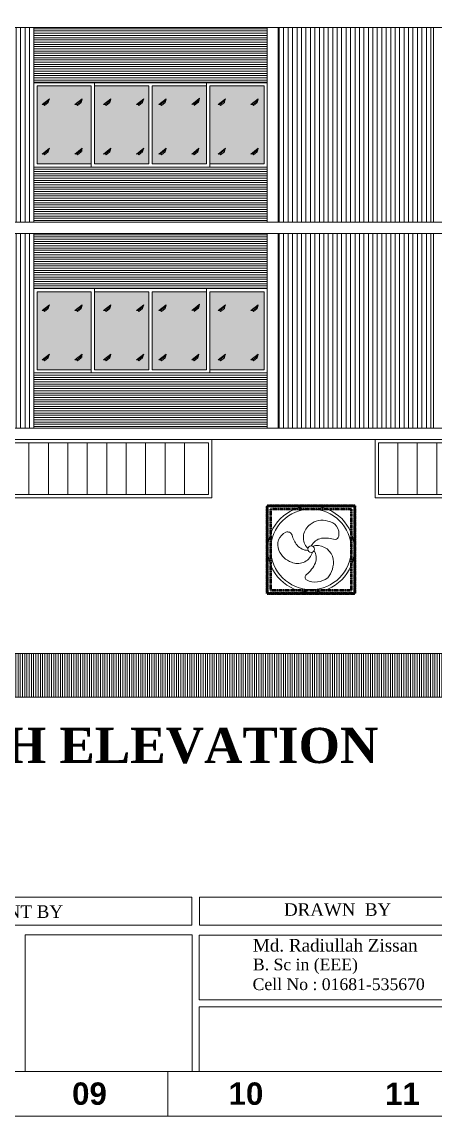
# Model space of a CAD drawing. Header units: inches. Extents: x -250485 to 735580, y -140410 to 288049.
# Drawn here: x 54892 to 55147, y 20940 to 21615 of the extents above; entities that cross this region are included whole.
import ezdxf

# ---------------------------------------------------------------- set-up
doc = ezdxf.new("R2010")
doc.units = ezdxf.units.IN
doc.header["$MEASUREMENT"] = 0
doc.linetypes.add('BORDER2', pattern=[0.875, 0.25, -0.125, 0.25, -0.125, 0, -0.125])
doc.layers.get('0').update_dxf_attribs({"lineweight": 0})
for name, color, linetype, lineweight in [('DIM_WORKING', 7, 'Continuous', 0), ('FIX', 251, 'Continuous', 0), ('Inline', 7, 'Continuous', 0), ('Layer1', 134, 'Continuous', 0), ('Line.1', 36, 'Continuous', 0), ('MAN', 215, 'Continuous', 0), ('Outline', 7, 'Continuous', 0), ('Rack', 160, 'BORDER2', 0), ('Scale', 7, 'Continuous', 0), ('Scale_Text', 7, 'Continuous', 0), ('St_Rod-Dim', 190, 'Continuous', 0), ('TEXT_TITLEBOX', 7, 'Continuous', 13), ('Titelblk', 7, 'Continuous', 25), ('TITLE', 7, 'Continuous', 20), ('Win', 5, 'Continuous', 0), ('window', 140, 'Continuous', 0)]:
    doc.layers.add(name, color=color, linetype=linetype, lineweight=lineweight)
doc.styles.add('SHT-TEXT-1', font='times.ttf', dxfattribs={"height": 12})
doc.styles.get("Standard").update_dxf_attribs({"font": 'arialbd.ttf', "height": 24})
pattern_1 = [(0, (46573.8017, 18050.0382), (4e-16, 1.375), [])]
pattern_2 = [(270, (44301.1029, 24567.6577), (2.75, -7e-16), [])]
pattern_3 = [(0, (46573.8017, 18177.0382), (4e-16, 1.375), [])]

# ---------------------------------------------------------------- blocks, each defined once
blk = doc.blocks.new('g8')
at = {"layer": 'Rack', "lineweight": 50}
for p, q in [((-2237.15, -159.93), (-2182.83, -159.93)), ((-2183.15, -159.93), (-2237.15, -159.93)), ((-2237.15, -159.93), (-2237.15, -213.93)), ((-2237.15, -159.93), (-2183.15, -159.93)), ((-2237.15, -213.93), (-2237.15, -159.93)), ((-2185.15, -161.93), (-2235.15, -161.93)), ((-2235.15, -161.93), (-2235.15, -211.93)), ((-2185.15, -211.93), (-2185.15, -161.93)), ((-2183.15, -213.93), (-2183.15, -159.93)), ((-2183.15, -159.93), (-2183.15, -213.93)), ((-2237.15, -213.93), (-2183.15, -213.93)), ((-2183.15, -213.93), (-2237.15, -213.93)), ((-2235.15, -211.93), (-2185.15, -211.93))]:
    blk.add_line(p, q, dxfattribs=at)
at = {"layer": 'St_Rod-Dim'}
blk.add_circle((-2210.15, -186.63), 2.02, dxfattribs=at)
for centre, radius, start, end in [((-2203.43, -179.61), 10.97, 70.7391, 131.65081), ((-2205.02, -179.42), 9.83, 125.45733, 215.86411), ((-2200.81, -177.04), 7.85, 348.20588, 82.73372), ((-2222.33, -183.81), 8.37, 113.89653, 204.41673), ((-2224.59, -178.77), 2.84, 17.31439, 113.28367), ((-2204.7, -173.24), 17.81, 195.23483, 218.03396), ((-2202.02, -188.79), 9.06, 100.74847, 152.54319), ((-2201.62, -205.54), 25.74, 75.72027, 94.65583), ((-2195.41, -178.28), 2.32, 273.61749, 350.81204), ((-2218.33, -182.76), 12.47, 201.21481, 251.62959), ((-2211.86, -178.3), 9.06, 220.74847, 268.97354), ((-2223.6, -197.06), 15.93, 43.69926, 48.22003), ((-2213.52, -187.08), 4.53, 327.67715, 343.07376), ((-2206.3, -190.13), 5.87, 101.26979, 117.92253), ((-2216.03, -192.07), 9.06, 340.74847, 31.19176), ((-2206.54, -194.55), 10.22, 9.73521, 95.06303), ((-2218.4, -186.05), 9.37, 245.71292, 338.35315), ((-2225.17, -187.27), 19.34, 309.05993, 336.23344), ((-2211.55, -194.62), 15.19, 320.24426, 6.80133), ((-2211.73, -203.94), 2.07, 127.27682, 232.90318), ((-2207.47, -194.06), 12.78, 244.47868, 306.47052)]:
    blk.add_arc(centre, radius, start, end, dxfattribs=at)
at = {"layer": 'Win'}
for radius in [26.7, 24.85]:
    blk.add_circle((-2210.15, -186.63), radius, dxfattribs=at)
blk = doc.blocks.new('PAGE')
at = {"layer": 'Inline', "color": 252, "lineweight": 15}
blk.add_lwpolyline([(178051640.63, 22656441.11), (178051640.63, 22657235.79), (178050505.36, 22657235.79), (178050505.36, 22656441.11)], close=True, dxfattribs=at)
at = {"layer": 'Outline', "color": 252, "lineweight": 15}
blk.add_line((178050483.42, 22656424.24), (178051662.57, 22656424.24), dxfattribs=at)
at = {"layer": 'Scale', "color": 252, "lineweight": 9}
blk.add_line((178051014, 22656424.24), (178051014, 22656441.11), dxfattribs=at)
at = {"layer": 'Scale_Text', "color": 252, "lineweight": 13, "char_height": 8.435, "width": 2.5102, "attachment_point": 5}
for s, insert in [('09', (178050984.5, 22656432.67)), ('10', (178051043.5, 22656432.67)), ('11', (178051102.49, 22656432.67))]:
    blk.add_mtext(s, dxfattribs=dict(at, insert=insert))
blk = doc.blocks.new('Title')
at = {"layer": 'Titelblk', "color": 3, "linetype": 'Continuous', "lineweight": 0, "xscale": 3.014611567961765, "yscale": 3.014611567959946, "zscale": 3.014611567966516}
blk.add_blockref('PAGE', (-536855255.8, -68388224), dxfattribs=at)

msp = doc.modelspace()

# ---------------------------------------------------------------- hatches: boundary and pattern name
at = {"layer": 'DIM_WORKING', "ltscale": 30}
h = msp.add_hatch(color=256, dxfattribs=at)
h.set_gradient(color1=(191, 203, 212), one_color=1, tint=1, name='CURVED')
h.paths.add_polyline_path([(54935, 21575.15), (54901.5, 21575.15), (54901.5, 21527.15), (54935, 21527.15)])
h.paths.add_polyline_path([(54924.9, 21563.61), (54929.38, 21567.27), (54929.14, 21566.1), (54928.74, 21564.87), (54926.45, 21563.07), (54926, 21563.63)], flags=16)
h.paths.add_polyline_path([(54908.47, 21564.87), (54906.18, 21563.07), (54905.74, 21563.63), (54904.63, 21563.61), (54909.11, 21567.27), (54908.87, 21566.1)], flags=16)
h.paths.add_polyline_path([(54929.38, 21536.83), (54929.14, 21535.66), (54929.14, 21534.74), (54928.74, 21534.43), (54926.45, 21532.63), (54926.01, 21533.2), (54924.93, 21533.2)], flags=16)
h.paths.add_polyline_path([(54909.11, 21536.83), (54908.87, 21535.66), (54908.47, 21534.43), (54906.18, 21532.63), (54905.74, 21533.19), (54904.63, 21533.17)], flags=16)
h.paths.add_polyline_path([(54937, 21527.15), (54970.5, 21527.15), (54970.5, 21575.15), (54937, 21575.15)])
h.paths.add_polyline_path([(54944.09, 21563.07), (54943.65, 21563.63), (54942.54, 21563.61), (54947.02, 21567.27), (54946.78, 21566.1), (54946.39, 21564.87)], flags=16)
h.paths.add_polyline_path([(54947.02, 21536.83), (54946.78, 21535.66), (54946.39, 21534.43), (54944.09, 21532.63), (54943.65, 21533.19), (54942.54, 21533.17)], flags=16)
h.paths.add_polyline_path([(54962.81, 21563.61), (54967.29, 21567.27), (54967.05, 21566.1), (54966.65, 21564.87), (54964.36, 21563.07), (54963.92, 21563.63)], flags=16)
h.paths.add_polyline_path([(54962.81, 21533.17), (54967.29, 21536.83), (54967.05, 21535.66), (54966.65, 21534.43), (54964.36, 21532.63), (54963.92, 21533.19)], flags=16)
h.paths.add_polyline_path([(54972.5, 21527.15), (55006, 21527.15), (55006, 21575.15), (54972.5, 21575.15)])
h.paths.add_polyline_path([(54981.12, 21536.83), (54980.87, 21535.66), (54980.48, 21534.43), (54978.18, 21532.63), (54977.74, 21533.19), (54976.63, 21533.17)], flags=16)
h.paths.add_polyline_path([(54978.18, 21563.07), (54977.74, 21563.63), (54976.63, 21563.61), (54981.12, 21567.27), (54980.87, 21566.1), (54980.48, 21564.87)], flags=16)
h.paths.add_polyline_path([(55001.16, 21565.21), (54998.86, 21563.4), (54998.45, 21563.07), (55000.74, 21564.87)], flags=16)
h.paths.add_polyline_path([(54996.9, 21533.17), (55001.38, 21536.83), (55001.14, 21535.66), (55000.74, 21534.43), (54998.45, 21532.63), (54998.01, 21533.19)], flags=16)
h.paths.add_polyline_path([(55041.5, 21575.15), (55008, 21575.15), (55008, 21527.15), (55041.5, 21527.15)])
h.paths.add_polyline_path([(55017.66, 21536.83), (55017.42, 21535.66), (55017.02, 21534.43), (55014.73, 21532.63), (55014.28, 21533.19), (55013.18, 21533.17)], flags=16)
h.paths.add_polyline_path([(55037.93, 21536.83), (55037.69, 21535.66), (55037.29, 21534.43), (55035, 21532.63), (55034.55, 21533.19), (55033.45, 21533.17)], flags=16)
h.paths.add_polyline_path([(55033.45, 21563.61), (55037.93, 21567.27), (55037.69, 21566.1), (55037.29, 21564.87), (55035, 21563.07), (55034.55, 21563.63)], flags=16)
h.paths.add_polyline_path([(55014.73, 21563.07), (55014.28, 21563.63), (55013.18, 21563.61), (55017.66, 21567.27), (55017.42, 21566.1), (55017.02, 21564.87)], flags=16)
h = msp.add_hatch(color=256, dxfattribs=at)
h.set_gradient(color1=(191, 203, 212), one_color=1, tint=1, name='CURVED')
h.paths.add_polyline_path([(54935, 21448.15), (54901.5, 21448.15), (54901.5, 21400.15), (54935, 21400.15)])
h.paths.add_polyline_path([(54924.9, 21436.61), (54929.38, 21440.27), (54929.14, 21439.1), (54928.74, 21437.87), (54926.45, 21436.07), (54926, 21436.63)], flags=16)
h.paths.add_polyline_path([(54908.47, 21437.87), (54906.18, 21436.07), (54905.74, 21436.63), (54904.63, 21436.61), (54909.11, 21440.27), (54908.87, 21439.1)], flags=16)
h.paths.add_polyline_path([(54929.38, 21409.83), (54929.14, 21408.66), (54929.14, 21407.74), (54928.74, 21407.43), (54926.45, 21405.63), (54926.01, 21406.2), (54924.93, 21406.2)], flags=16)
h.paths.add_polyline_path([(54909.11, 21409.83), (54908.87, 21408.66), (54908.47, 21407.43), (54906.18, 21405.63), (54905.74, 21406.19), (54904.63, 21406.17)], flags=16)
h.paths.add_polyline_path([(54937, 21400.15), (54970.5, 21400.15), (54970.5, 21448.15), (54937, 21448.15)])
h.paths.add_polyline_path([(54944.09, 21436.07), (54943.65, 21436.63), (54942.54, 21436.61), (54947.02, 21440.27), (54946.78, 21439.1), (54946.39, 21437.87)], flags=16)
h.paths.add_polyline_path([(54947.02, 21409.83), (54946.78, 21408.66), (54946.39, 21407.43), (54944.09, 21405.63), (54943.65, 21406.19), (54942.54, 21406.17)], flags=16)
h.paths.add_polyline_path([(54962.81, 21436.61), (54967.29, 21440.27), (54967.05, 21439.1), (54966.65, 21437.87), (54964.36, 21436.07), (54963.92, 21436.63)], flags=16)
h.paths.add_polyline_path([(54962.81, 21406.17), (54967.29, 21409.83), (54967.05, 21408.66), (54966.65, 21407.43), (54964.36, 21405.63), (54963.92, 21406.19)], flags=16)
h.paths.add_polyline_path([(54972.5, 21400.15), (55006, 21400.15), (55006, 21448.15), (54972.5, 21448.15)])
h.paths.add_polyline_path([(54981.12, 21409.83), (54980.87, 21408.66), (54980.48, 21407.43), (54978.18, 21405.63), (54977.74, 21406.19), (54976.63, 21406.17)], flags=16)
h.paths.add_polyline_path([(54978.18, 21436.07), (54977.74, 21436.63), (54976.63, 21436.61), (54981.12, 21440.27), (54980.87, 21439.1), (54980.48, 21437.87)], flags=16)
h.paths.add_polyline_path([(55001.16, 21438.21), (54998.86, 21436.4), (54998.45, 21436.07), (55000.74, 21437.87)], flags=16)
h.paths.add_polyline_path([(54996.9, 21406.17), (55001.38, 21409.83), (55001.14, 21408.66), (55000.74, 21407.43), (54998.45, 21405.63), (54998.01, 21406.19)], flags=16)
h.paths.add_polyline_path([(55041.5, 21448.15), (55008, 21448.15), (55008, 21400.15), (55041.5, 21400.15)])
h.paths.add_polyline_path([(55017.66, 21409.83), (55017.42, 21408.66), (55017.02, 21407.43), (55014.73, 21405.63), (55014.28, 21406.19), (55013.18, 21406.17)], flags=16)
h.paths.add_polyline_path([(55037.93, 21409.83), (55037.69, 21408.66), (55037.29, 21407.43), (55035, 21405.63), (55034.55, 21406.19), (55033.45, 21406.17)], flags=16)
h.paths.add_polyline_path([(55033.45, 21436.61), (55037.93, 21440.27), (55037.69, 21439.1), (55037.29, 21437.87), (55035, 21436.07), (55034.55, 21436.63)], flags=16)
h.paths.add_polyline_path([(55014.73, 21436.07), (55014.28, 21436.63), (55013.18, 21436.61), (55017.66, 21440.27), (55017.42, 21439.1), (55017.02, 21437.87)], flags=16)
at = {"layer": 'FIX', "ltscale": 30}
h = msp.add_hatch(dxfattribs=at)
h.set_pattern_fill('ANSI31', color=256, scale=11, angle=315, style=0)
h.set_pattern_definition(pattern_3)
h.paths.add_polyline_path([(55043.5, 21611.15), (54899.5, 21611.15), (54899.5, 21577.15), (55043.5, 21577.15)])
h = msp.add_hatch(dxfattribs=at)
h.set_pattern_fill('ANSI31', color=256, scale=11, angle=315, style=0)
h.set_pattern_definition(pattern_3)
h.paths.add_polyline_path([(55043.5, 21525.15), (54899.5, 21525.15), (54899.5, 21491.15), (55043.5, 21491.15)])
h = msp.add_hatch(dxfattribs=at)
h.set_pattern_fill('ANSI31', color=256, scale=11, angle=315, style=0)
h.set_pattern_definition(pattern_1)
h.paths.add_polyline_path([(55043.5, 21484.15), (54899.5, 21484.15), (54899.5, 21450.15), (55043.5, 21450.15)])
h = msp.add_hatch(dxfattribs=at)
h.set_pattern_fill('ANSI31', color=256, scale=11, angle=315, style=0)
h.set_pattern_definition(pattern_1)
h.paths.add_polyline_path([(55043.5, 21398.15), (54899.5, 21398.15), (54899.5, 21364.15), (55043.5, 21364.15)])
at = {"layer": 'Line.1', "ltscale": 30}
h = msp.add_hatch(dxfattribs=at)
h.set_pattern_fill('ANSI31', color=256, scale=11, angle=225, style=0)
h.set_pattern_definition([(270, (46573.8017, 18050.0382), (1.375, -3e-16), [])])
h.paths.add_polyline_path([(55818.25, 21198.15), (55750, 21225.15), (54297.75, 21225.15), (54240.78, 21198.15)])
at = {"layer": 'MAN', "ltscale": 30}
h = msp.add_hatch(dxfattribs=at)
h.set_pattern_fill('ANSI31', color=256, scale=22, angle=225, style=0)
h.set_pattern_definition(pattern_2)
h.paths.add_polyline_path([(54899.5, 21611.15), (54810.75, 21611.15), (54810.75, 21491.15), (54899.5, 21491.15)])
h = msp.add_hatch(dxfattribs=at)
h.set_pattern_fill('ANSI31', color=256, scale=22, angle=225, style=0)
h.set_pattern_definition(pattern_2)
h.paths.add_polyline_path([(55146, 21611.15), (55050.25, 21611.15), (55050.25, 21491.15), (55146, 21491.15)])
h = msp.add_hatch(dxfattribs=at)
h.set_pattern_fill('ANSI31', color=256, scale=22, angle=225, style=0)
h.set_pattern_definition(pattern_2)
h.paths.add_polyline_path([(54899.5, 21484.15), (54810.75, 21484.15), (54810.75, 21364.15), (54899.5, 21364.15)])
h = msp.add_hatch(dxfattribs=at)
h.set_pattern_fill('ANSI31', color=256, scale=22, angle=225, style=0)
h.set_pattern_definition(pattern_2)
h.paths.add_polyline_path([(55146, 21484.15), (55050.25, 21484.15), (55050.25, 21364.15), (55146, 21364.15)])

# ---------------------------------------------------------------- linework, layer by layer
at = {"layer": 'DIM_WORKING', "ltscale": 30}
for points in [[(54899.5, 21577.15), (55043.5, 21577.15), (55043.5, 21525.15), (54899.5, 21525.15)], [(54899.5, 21450.15), (55043.5, 21450.15), (55043.5, 21398.15), (54899.5, 21398.15)], [(55097.5, 21316.15), (55043.5, 21316.15), (55043.5, 21262.15), (55097.5, 21262.15)]]:
    msp.add_lwpolyline(points, close=True, dxfattribs=at)
for points in [[(54297.75, 21364.15), (55750, 21364.15)], [(54297.75, 21357.15), (55750, 21357.15)]]:
    msp.add_lwpolyline(points, dxfattribs=at)
at = {"layer": 'FIX', "ltscale": 30}
for p, q in [((54899.5, 21491.15), (54899.5, 21611.15)), ((55043.5, 21491.15), (55043.5, 21611.15)), ((55050.25, 21491.15), (55050.25, 21611.15)), ((55146, 21491.15), (55146, 21611.15)), ((54899.5, 21364.15), (54899.5, 21484.15)), ((55043.5, 21364.15), (55043.5, 21484.15)), ((55050.25, 21364.15), (55050.25, 21484.15)), ((55146, 21364.15), (55146, 21484.15))]:
    msp.add_line(p, q, dxfattribs=at)
for points in [[(54899.5, 21577.15), (55043.5, 21577.15)], [(54899.5, 21525.15), (55043.5, 21525.15)], [(54491.25, 21491.15), (55786, 21491.15)], [(54899.5, 21450.15), (55043.5, 21450.15)], [(54899.5, 21398.15), (55043.5, 21398.15)], [(54297.75, 21364.15), (55786, 21364.15)], [(54297.75, 21225.15), (55750, 21225.15)]]:
    msp.add_lwpolyline(points, dxfattribs=at)
at = {"layer": 'Layer1', "ltscale": 30}
for p, q in [((54904.63, 21563.61), (54909.11, 21567.27)), ((54905.74, 21563.64), (54908.87, 21566.1)), ((54908.87, 21566.1), (54908.47, 21564.87)), ((54909.11, 21567.27), (54908.87, 21566.1)), ((54924.9, 21563.61), (54929.38, 21567.27)), ((54924.9, 21563.61), (54929.38, 21567.27)), ((54926.01, 21563.64), (54929.14, 21566.1)), ((54926.01, 21563.64), (54929.14, 21566.1)), ((54929.14, 21566.1), (54928.74, 21564.87)), ((54929.38, 21567.27), (54929.14, 21566.1)), ((54942.54, 21563.61), (54947.02, 21567.27)), ((54942.54, 21563.61), (54947.02, 21567.27)), ((54943.66, 21563.64), (54946.78, 21566.1)), ((54943.66, 21563.64), (54946.78, 21566.1)), ((54946.78, 21566.1), (54946.39, 21564.87)), ((54947.02, 21567.27), (54946.78, 21566.1)), ((54962.81, 21563.61), (54967.29, 21567.27)), ((54962.81, 21563.61), (54967.29, 21567.27)), ((54963.92, 21563.64), (54967.05, 21566.1)), ((54963.92, 21563.64), (54967.05, 21566.1)), ((54967.05, 21566.1), (54966.65, 21564.87)), ((54967.29, 21567.27), (54967.05, 21566.1)), ((54976.63, 21563.61), (54981.12, 21567.27)), ((54976.63, 21563.61), (54981.12, 21567.27)), ((54977.75, 21563.64), (54980.87, 21566.1)), ((54977.75, 21563.64), (54980.87, 21566.1)), ((54980.87, 21566.1), (54980.48, 21564.87)), ((54981.12, 21567.27), (54980.87, 21566.1)), ((54996.9, 21563.61), (55001.38, 21567.27)), ((54997.31, 21563.95), (55001.8, 21567.61)), ((54998.02, 21563.64), (55001.14, 21566.1)), ((54998.43, 21563.97), (55001.55, 21566.44)), ((55001.55, 21566.44), (55001.16, 21565.21)), ((55001.8, 21567.61), (55001.55, 21566.44)), ((55013.18, 21563.61), (55017.66, 21567.27)), ((55013.18, 21563.61), (55017.66, 21567.27)), ((55014.29, 21563.64), (55017.42, 21566.1)), ((55014.29, 21563.64), (55017.42, 21566.1)), ((55017.42, 21566.1), (55017.02, 21564.87)), ((55017.66, 21567.27), (55017.42, 21566.1)), ((55033.45, 21563.61), (55037.93, 21567.27)), ((55033.45, 21563.61), (55037.93, 21567.27)), ((55034.56, 21563.64), (55037.69, 21566.1)), ((55034.56, 21563.64), (55037.69, 21566.1)), ((55037.69, 21566.1), (55037.29, 21564.87)), ((55037.93, 21567.27), (55037.69, 21566.1)), ((54905.74, 21563.63), (54904.63, 21563.61)), ((54906.18, 21563.07), (54905.74, 21563.63)), ((54906.18, 21563.07), (54908.47, 21564.87)), ((54926, 21563.63), (54924.9, 21563.61)), ((54926.45, 21563.07), (54926, 21563.63)), ((54926.45, 21563.07), (54928.74, 21564.87)), ((54926.45, 21563.07), (54928.74, 21564.87)), ((54943.65, 21563.63), (54942.54, 21563.61)), ((54944.09, 21563.07), (54943.65, 21563.63)), ((54944.09, 21563.07), (54946.39, 21564.87)), ((54944.09, 21563.07), (54946.39, 21564.87)), ((54963.92, 21563.63), (54962.81, 21563.61)), ((54964.36, 21563.07), (54963.92, 21563.63)), ((54964.36, 21563.07), (54966.65, 21564.87)), ((54964.36, 21563.07), (54966.65, 21564.87)), ((54977.74, 21563.63), (54976.63, 21563.61)), ((54978.18, 21563.07), (54977.74, 21563.63)), ((54978.18, 21563.07), (54980.48, 21564.87)), ((54978.18, 21563.07), (54980.48, 21564.87)), ((54998.42, 21563.97), (54997.31, 21563.95)), ((54998.86, 21563.4), (54998.42, 21563.97)), ((54998.45, 21563.07), (55000.74, 21564.87)), ((54998.86, 21563.4), (55001.16, 21565.21)), ((55014.28, 21563.63), (55013.18, 21563.61)), ((55014.73, 21563.07), (55014.28, 21563.63)), ((55014.73, 21563.07), (55017.02, 21564.87)), ((55014.73, 21563.07), (55017.02, 21564.87)), ((55034.55, 21563.63), (55033.45, 21563.61)), ((55035, 21563.07), (55034.55, 21563.63)), ((55035, 21563.07), (55037.29, 21564.87)), ((55035, 21563.07), (55037.29, 21564.87)), ((54904.63, 21533.17), (54909.11, 21536.83)), ((54904.63, 21533.17), (54909.11, 21536.83)), ((54905.74, 21533.19), (54904.63, 21533.17)), ((54905.74, 21533.2), (54908.87, 21535.66)), ((54905.74, 21533.2), (54908.87, 21535.66)), ((54906.18, 21532.63), (54905.74, 21533.19)), ((54906.18, 21532.63), (54908.47, 21534.43)), ((54906.18, 21532.63), (54908.47, 21534.43)), ((54908.87, 21535.66), (54908.47, 21534.43)), ((54909.11, 21536.83), (54908.87, 21535.66)), ((54924.9, 21533.17), (54929.38, 21536.83)), ((54926.01, 21533.2), (54924.9, 21533.2)), ((54926.01, 21533.2), (54929.14, 21535.66)), ((54926.45, 21532.63), (54926.01, 21533.2)), ((54926.45, 21532.63), (54928.74, 21534.43)), ((54928.74, 21534.43), (54926.45, 21532.63)), ((54929.14, 21534.74), (54928.74, 21534.43)), ((54929.38, 21536.83), (54929.14, 21535.66)), ((54929.14, 21535.66), (54929.14, 21534.74)), ((54942.54, 21533.17), (54947.02, 21536.83)), ((54942.54, 21533.17), (54947.02, 21536.83)), ((54943.65, 21533.19), (54942.54, 21533.17)), ((54944.09, 21532.63), (54943.65, 21533.19)), ((54943.66, 21533.2), (54946.78, 21535.66)), ((54943.66, 21533.2), (54946.78, 21535.66)), ((54944.09, 21532.63), (54946.39, 21534.43)), ((54944.09, 21532.63), (54946.39, 21534.43)), ((54946.78, 21535.66), (54946.39, 21534.43)), ((54947.02, 21536.83), (54946.78, 21535.66)), ((54962.81, 21533.17), (54967.29, 21536.83)), ((54962.81, 21533.17), (54967.29, 21536.83)), ((54963.92, 21533.19), (54962.81, 21533.17)), ((54963.92, 21533.2), (54967.05, 21535.66)), ((54963.92, 21533.2), (54967.05, 21535.66)), ((54964.36, 21532.63), (54963.92, 21533.19)), ((54964.36, 21532.63), (54966.65, 21534.43)), ((54964.36, 21532.63), (54966.65, 21534.43)), ((54967.05, 21535.66), (54966.65, 21534.43)), ((54967.29, 21536.83), (54967.05, 21535.66)), ((54976.63, 21533.17), (54981.12, 21536.83)), ((54976.63, 21533.17), (54981.12, 21536.83)), ((54977.74, 21533.19), (54976.63, 21533.17)), ((54978.18, 21532.63), (54977.74, 21533.19)), ((54977.75, 21533.2), (54980.87, 21535.66)), ((54977.75, 21533.2), (54980.87, 21535.66)), ((54978.18, 21532.63), (54980.48, 21534.43)), ((54978.18, 21532.63), (54980.48, 21534.43)), ((54980.87, 21535.66), (54980.48, 21534.43)), ((54981.12, 21536.83), (54980.87, 21535.66)), ((54996.9, 21533.17), (55001.38, 21536.83)), ((54996.9, 21533.17), (55001.38, 21536.83)), ((54998.01, 21533.19), (54996.9, 21533.17)), ((54998.45, 21532.63), (54998.01, 21533.19)), ((54998.02, 21533.2), (55001.14, 21535.66)), ((54998.02, 21533.2), (55001.14, 21535.66)), ((54998.45, 21532.63), (55000.74, 21534.43)), ((54998.45, 21532.63), (55000.74, 21534.43)), ((55001.14, 21535.66), (55000.74, 21534.43)), ((55001.38, 21536.83), (55001.14, 21535.66)), ((55013.18, 21533.17), (55017.66, 21536.83)), ((55013.18, 21533.17), (55017.66, 21536.83)), ((55014.28, 21533.19), (55013.18, 21533.17)), ((55014.73, 21532.63), (55014.28, 21533.19)), ((55014.29, 21533.2), (55017.42, 21535.66)), ((55014.29, 21533.2), (55017.42, 21535.66)), ((55014.73, 21532.63), (55017.02, 21534.43)), ((55014.73, 21532.63), (55017.02, 21534.43)), ((55017.42, 21535.66), (55017.02, 21534.43)), ((55017.66, 21536.83), (55017.42, 21535.66)), ((55033.45, 21533.17), (55037.93, 21536.83)), ((55033.45, 21533.17), (55037.93, 21536.83)), ((55034.55, 21533.19), (55033.45, 21533.17)), ((55035, 21532.63), (55034.55, 21533.19)), ((55034.56, 21533.2), (55037.69, 21535.66)), ((55034.56, 21533.2), (55037.69, 21535.66)), ((55035, 21532.63), (55037.29, 21534.43)), ((55035, 21532.63), (55037.29, 21534.43)), ((55037.69, 21535.66), (55037.29, 21534.43)), ((55037.93, 21536.83), (55037.69, 21535.66)), ((54904.63, 21436.61), (54909.11, 21440.27)), ((54905.74, 21436.64), (54908.87, 21439.1)), ((54906.18, 21436.07), (54908.47, 21437.87)), ((54908.87, 21439.1), (54908.47, 21437.87)), ((54909.11, 21440.27), (54908.87, 21439.1)), ((54924.9, 21436.61), (54929.38, 21440.27)), ((54924.9, 21436.61), (54929.38, 21440.27)), ((54926.01, 21436.64), (54929.14, 21439.1)), ((54926.01, 21436.64), (54929.14, 21439.1)), ((54926.45, 21436.07), (54928.74, 21437.87)), ((54926.45, 21436.07), (54928.74, 21437.87)), ((54929.14, 21439.1), (54928.74, 21437.87)), ((54929.38, 21440.27), (54929.14, 21439.1)), ((54942.54, 21436.61), (54947.02, 21440.27)), ((54942.54, 21436.61), (54947.02, 21440.27)), ((54943.66, 21436.64), (54946.78, 21439.1)), ((54943.66, 21436.64), (54946.78, 21439.1)), ((54944.09, 21436.07), (54946.39, 21437.87)), ((54944.09, 21436.07), (54946.39, 21437.87)), ((54946.78, 21439.1), (54946.39, 21437.87)), ((54947.02, 21440.27), (54946.78, 21439.1)), ((54962.81, 21436.61), (54967.29, 21440.27)), ((54962.81, 21436.61), (54967.29, 21440.27)), ((54963.92, 21436.64), (54967.05, 21439.1)), ((54963.92, 21436.64), (54967.05, 21439.1)), ((54964.36, 21436.07), (54966.65, 21437.87)), ((54964.36, 21436.07), (54966.65, 21437.87)), ((54967.05, 21439.1), (54966.65, 21437.87)), ((54967.29, 21440.27), (54967.05, 21439.1)), ((54976.63, 21436.61), (54981.12, 21440.27)), ((54976.63, 21436.61), (54981.12, 21440.27)), ((54977.75, 21436.64), (54980.87, 21439.1)), ((54977.75, 21436.64), (54980.87, 21439.1)), ((54978.18, 21436.07), (54980.48, 21437.87)), ((54978.18, 21436.07), (54980.48, 21437.87)), ((54980.87, 21439.1), (54980.48, 21437.87)), ((54981.12, 21440.27), (54980.87, 21439.1)), ((54996.9, 21436.61), (55001.38, 21440.27)), ((54997.31, 21436.95), (55001.8, 21440.61)), ((54998.02, 21436.64), (55001.14, 21439.1)), ((54998.43, 21436.97), (55001.55, 21439.44)), ((54998.45, 21436.07), (55000.74, 21437.87)), ((54998.86, 21436.4), (55001.16, 21438.21)), ((55001.55, 21439.44), (55001.16, 21438.21)), ((55001.8, 21440.61), (55001.55, 21439.44)), ((55013.18, 21436.61), (55017.66, 21440.27)), ((55013.18, 21436.61), (55017.66, 21440.27)), ((55014.29, 21436.64), (55017.42, 21439.1)), ((55014.29, 21436.64), (55017.42, 21439.1)), ((55014.73, 21436.07), (55017.02, 21437.87)), ((55014.73, 21436.07), (55017.02, 21437.87)), ((55017.42, 21439.1), (55017.02, 21437.87)), ((55017.66, 21440.27), (55017.42, 21439.1)), ((55033.45, 21436.61), (55037.93, 21440.27)), ((55033.45, 21436.61), (55037.93, 21440.27)), ((55034.56, 21436.64), (55037.69, 21439.1)), ((55034.56, 21436.64), (55037.69, 21439.1)), ((55035, 21436.07), (55037.29, 21437.87)), ((55035, 21436.07), (55037.29, 21437.87)), ((55037.69, 21439.1), (55037.29, 21437.87)), ((55037.93, 21440.27), (55037.69, 21439.1)), ((54905.74, 21436.63), (54904.63, 21436.61)), ((54906.18, 21436.07), (54905.74, 21436.63)), ((54926, 21436.63), (54924.9, 21436.61)), ((54926.45, 21436.07), (54926, 21436.63)), ((54943.65, 21436.63), (54942.54, 21436.61)), ((54944.09, 21436.07), (54943.65, 21436.63)), ((54963.92, 21436.63), (54962.81, 21436.61)), ((54964.36, 21436.07), (54963.92, 21436.63)), ((54977.74, 21436.63), (54976.63, 21436.61)), ((54978.18, 21436.07), (54977.74, 21436.63)), ((54998.42, 21436.97), (54997.31, 21436.95)), ((54998.86, 21436.4), (54998.42, 21436.97)), ((55014.28, 21436.63), (55013.18, 21436.61)), ((55014.73, 21436.07), (55014.28, 21436.63)), ((55034.55, 21436.63), (55033.45, 21436.61)), ((55035, 21436.07), (55034.55, 21436.63)), ((54904.63, 21406.17), (54909.11, 21409.83)), ((54904.63, 21406.17), (54909.11, 21409.83)), ((54905.74, 21406.19), (54904.63, 21406.17)), ((54905.74, 21406.2), (54908.87, 21408.66)), ((54905.74, 21406.2), (54908.87, 21408.66)), ((54906.18, 21405.63), (54905.74, 21406.19)), ((54906.18, 21405.63), (54908.47, 21407.43)), ((54906.18, 21405.63), (54908.47, 21407.43)), ((54908.87, 21408.66), (54908.47, 21407.43)), ((54909.11, 21409.83), (54908.87, 21408.66)), ((54924.9, 21406.17), (54929.38, 21409.83)), ((54926.01, 21406.2), (54924.9, 21406.2)), ((54926.01, 21406.2), (54929.14, 21408.66)), ((54926.45, 21405.63), (54926.01, 21406.2)), ((54926.45, 21405.63), (54928.74, 21407.43)), ((54928.74, 21407.43), (54926.45, 21405.63)), ((54929.14, 21407.74), (54928.74, 21407.43)), ((54929.38, 21409.83), (54929.14, 21408.66)), ((54929.14, 21408.66), (54929.14, 21407.74)), ((54942.54, 21406.17), (54947.02, 21409.83)), ((54942.54, 21406.17), (54947.02, 21409.83)), ((54943.65, 21406.19), (54942.54, 21406.17)), ((54944.09, 21405.63), (54943.65, 21406.19)), ((54943.66, 21406.2), (54946.78, 21408.66)), ((54943.66, 21406.2), (54946.78, 21408.66)), ((54944.09, 21405.63), (54946.39, 21407.43)), ((54944.09, 21405.63), (54946.39, 21407.43)), ((54946.78, 21408.66), (54946.39, 21407.43)), ((54947.02, 21409.83), (54946.78, 21408.66)), ((54962.81, 21406.17), (54967.29, 21409.83)), ((54962.81, 21406.17), (54967.29, 21409.83)), ((54963.92, 21406.19), (54962.81, 21406.17)), ((54963.92, 21406.2), (54967.05, 21408.66)), ((54963.92, 21406.2), (54967.05, 21408.66)), ((54964.36, 21405.63), (54963.92, 21406.19)), ((54964.36, 21405.63), (54966.65, 21407.43)), ((54964.36, 21405.63), (54966.65, 21407.43)), ((54967.05, 21408.66), (54966.65, 21407.43)), ((54967.29, 21409.83), (54967.05, 21408.66)), ((54976.63, 21406.17), (54981.12, 21409.83)), ((54976.63, 21406.17), (54981.12, 21409.83)), ((54977.74, 21406.19), (54976.63, 21406.17)), ((54978.18, 21405.63), (54977.74, 21406.19)), ((54977.75, 21406.2), (54980.87, 21408.66)), ((54977.75, 21406.2), (54980.87, 21408.66)), ((54978.18, 21405.63), (54980.48, 21407.43)), ((54978.18, 21405.63), (54980.48, 21407.43)), ((54980.87, 21408.66), (54980.48, 21407.43)), ((54981.12, 21409.83), (54980.87, 21408.66)), ((54996.9, 21406.17), (55001.38, 21409.83)), ((54996.9, 21406.17), (55001.38, 21409.83)), ((54998.01, 21406.19), (54996.9, 21406.17)), ((54998.45, 21405.63), (54998.01, 21406.19)), ((54998.02, 21406.2), (55001.14, 21408.66)), ((54998.02, 21406.2), (55001.14, 21408.66)), ((54998.45, 21405.63), (55000.74, 21407.43)), ((54998.45, 21405.63), (55000.74, 21407.43)), ((55001.14, 21408.66), (55000.74, 21407.43)), ((55001.38, 21409.83), (55001.14, 21408.66)), ((55013.18, 21406.17), (55017.66, 21409.83)), ((55013.18, 21406.17), (55017.66, 21409.83)), ((55014.28, 21406.19), (55013.18, 21406.17)), ((55014.73, 21405.63), (55014.28, 21406.19)), ((55014.29, 21406.2), (55017.42, 21408.66)), ((55014.29, 21406.2), (55017.42, 21408.66)), ((55014.73, 21405.63), (55017.02, 21407.43)), ((55014.73, 21405.63), (55017.02, 21407.43)), ((55017.42, 21408.66), (55017.02, 21407.43)), ((55017.66, 21409.83), (55017.42, 21408.66)), ((55033.45, 21406.17), (55037.93, 21409.83)), ((55033.45, 21406.17), (55037.93, 21409.83)), ((55034.55, 21406.19), (55033.45, 21406.17)), ((55035, 21405.63), (55034.55, 21406.19)), ((55034.56, 21406.2), (55037.69, 21408.66)), ((55034.56, 21406.2), (55037.69, 21408.66)), ((55035, 21405.63), (55037.29, 21407.43)), ((55035, 21405.63), (55037.29, 21407.43)), ((55037.69, 21408.66), (55037.29, 21407.43)), ((55037.93, 21409.83), (55037.69, 21408.66))]:
    msp.add_line(p, q, dxfattribs=at)
at = {"layer": 'Line.1', "ltscale": 30}
msp.add_lwpolyline([(54240.78, 21198.15), (55818.25, 21198.15)], dxfattribs=at)
at = {"layer": 'TEXT_TITLEBOX'}
for p, q in [((54662.62, 21074.93), (54997.07, 21074.93)), ((54997.07, 21074.93), (54997.07, 21057.65)), ((55001.64, 21057.65), (55001.64, 21074.93)), ((55001.64, 21074.93), (55181.64, 21074.93)), ((54997.07, 21057.65), (54662.62, 21057.65)), ((55181.64, 21057.65), (55001.64, 21057.65)), ((54894.24, 20967.48), (54894.24, 21051.59)), ((54894.24, 21051.59), (54997.1, 21051.59)), ((54997.1, 21051.59), (54997.1, 20967.48)), ((55001.58, 21011.65), (55001.58, 21051.56)), ((55001.58, 21051.56), (55181.76, 21051.56)), ((55181.76, 21011.65), (55001.58, 21011.65)), ((55001.58, 20967.45), (55001.58, 21007.36)), ((55001.58, 21007.36), (55181.76, 21007.36)), ((54997.1, 20967.48), (54894.24, 20967.48)), ((55181.76, 20967.45), (55001.58, 20967.45))]:
    msp.add_line(p, q, dxfattribs=at)
at = {"layer": 'Win', "ltscale": 30}
for points in [[(54491.25, 21611.15), (55786, 21611.15)], [(54491.25, 21491.15), (55786, 21491.15)], [(54491.25, 21484.15), (55786, 21484.15)]]:
    msp.add_lwpolyline(points, dxfattribs=at)
at = {"layer": 'window', "ltscale": 30}
for p, q in [((54935, 21575.15), (54935, 21525.15)), ((54937, 21577.15), (54937, 21527.15)), ((54970.5, 21575.15), (54970.5, 21527.15)), ((54972.5, 21575.15), (54972.5, 21527.15)), ((55006, 21577.15), (55006, 21527.15)), ((55008, 21575.15), (55008, 21525.15)), ((54935, 21448.15), (54935, 21398.15)), ((54937, 21450.15), (54937, 21400.15)), ((54970.5, 21448.15), (54970.5, 21400.15)), ((54972.5, 21448.15), (54972.5, 21400.15)), ((55006, 21450.15), (55006, 21400.15)), ((55008, 21448.15), (55008, 21398.15)), ((54896.5, 21355.15), (54896.5, 21323.15)), ((54908.5, 21355.15), (54908.5, 21323.15)), ((54920.5, 21355.15), (54920.5, 21323.15)), ((54932.5, 21355.15), (54932.5, 21323.15)), ((54944.5, 21355.15), (54944.5, 21323.15)), ((54956.5, 21355.15), (54956.5, 21323.15)), ((54968.5, 21355.15), (54968.5, 21323.15)), ((54980.5, 21355.15), (54980.5, 21323.15)), ((54992.5, 21355.15), (54992.5, 21323.15)), ((55124, 21355.15), (55124, 21323.15)), ((55136, 21355.15), (55136, 21323.15))]:
    msp.add_line(p, q, dxfattribs=at)
for points in [[(55043.5, 21577.15), (54899.5, 21577.15), (54899.5, 21525.15), (55043.5, 21525.15)], [(55043.5, 21450.15), (54899.5, 21450.15), (54899.5, 21398.15), (55043.5, 21398.15)], [(55009.25, 21357.15), (54870.5, 21357.15), (54870.5, 21321.15), (55009.25, 21321.15)], [(55248.75, 21357.15), (55110, 21357.15), (55110, 21321.15), (55248.75, 21321.15)], [(55007.25, 21355.15), (54872.5, 21355.15), (54872.5, 21323.15), (55007.25, 21323.15)], [(54896.5, 21355.15), (54884.5, 21355.15), (54884.5, 21323.15), (54896.5, 21323.15)], [(54908.5, 21355.15), (54896.5, 21355.15), (54896.5, 21323.15), (54908.5, 21323.15)], [(54920.5, 21355.15), (54908.5, 21355.15), (54908.5, 21323.15), (54920.5, 21323.15)], [(54932.5, 21355.15), (54920.5, 21355.15), (54920.5, 21323.15), (54932.5, 21323.15)], [(54944.5, 21355.15), (54932.5, 21355.15), (54932.5, 21323.15), (54944.5, 21323.15)], [(54956.5, 21355.15), (54944.5, 21355.15), (54944.5, 21323.15), (54956.5, 21323.15)], [(54968.5, 21355.15), (54956.5, 21355.15), (54956.5, 21323.15), (54968.5, 21323.15)], [(54980.5, 21355.15), (54968.5, 21355.15), (54968.5, 21323.15), (54980.5, 21323.15)], [(54992.5, 21355.15), (54980.5, 21355.15), (54980.5, 21323.15), (54992.5, 21323.15)], [(55007.25, 21355.15), (54992.5, 21355.15), (54992.5, 21323.15), (55007.25, 21323.15)], [(55246.75, 21355.15), (55112, 21355.15), (55112, 21323.15), (55246.75, 21323.15)], [(55124, 21355.15), (55112, 21355.15), (55112, 21323.15), (55124, 21323.15)], [(55136, 21355.15), (55124, 21355.15), (55124, 21323.15), (55136, 21323.15)], [(55148, 21355.15), (55136, 21355.15), (55136, 21323.15), (55148, 21323.15)]]:
    msp.add_lwpolyline(points, close=True, dxfattribs=at)
for points in [[(54935, 21575.15), (54901.5, 21575.15), (54901.5, 21527.15), (54935, 21527.15)], [(54970.5, 21575.15), (54937, 21575.15)], [(55006, 21575.15), (54972.5, 21575.15)], [(55008, 21527.15), (55041.5, 21527.15), (55041.5, 21575.15), (55008, 21575.15)], [(54937, 21527.15), (54970.5, 21527.15)], [(54972.5, 21527.15), (55006, 21527.15)], [(54935, 21448.15), (54901.5, 21448.15), (54901.5, 21400.15), (54935, 21400.15)], [(54970.5, 21448.15), (54937, 21448.15)], [(55006, 21448.15), (54972.5, 21448.15)], [(55008, 21400.15), (55041.5, 21400.15), (55041.5, 21448.15), (55008, 21448.15)], [(54937, 21400.15), (54970.5, 21400.15)], [(54972.5, 21400.15), (55006, 21400.15)]]:
    msp.add_lwpolyline(points, dxfattribs=at)

# ---------------------------------------------------------------- block references
at = {"layer": 'DIM_WORKING'}
msp.add_blockref('g8', (57280.65, 21476.08), dxfattribs=at)
at = {"layer": 'TITLE', "xscale": 0.5425392190591083, "yscale": 0.5425392190518323, "zscale": 0.5425392145730539}
msp.add_blockref('Title', (109566.6, 68631.99), dxfattribs=at)

# ---------------------------------------------------------------- texts
at = {"insert": (54786.91, 21168.23), "char_height": 21.6976, "width": 847.4634, "attachment_point": 4}
msp.add_mtext('{\\fTimes New Roman|b1|i0|c0|p18;NORTH ELEVATION}', dxfattribs=at)
at = {"layer": 'TEXT_TITLEBOX', "lineweight": 25, "style": 'SHT-TEXT-1'}
for s, height, p in [('CONSULTANT & PROJECT MANAGEMENT BY', 7.7219, (54669.37, 21062.14)), ('DRAWN  BY', 7.722, (55053.82, 21063.41)), ('Md. Radiullah Zissan', 7.7858, (55034.61, 21041.34)), ('B. Sc in (EEE)', 7.209, (55034.66, 21029.8)), ('Cell No : 01681-535670', 7.209, (55034.46, 21017.61))]:
    msp.add_text(s, height=height, dxfattribs=at).set_placement(p)

doc.saveas('drawing.dxf')
